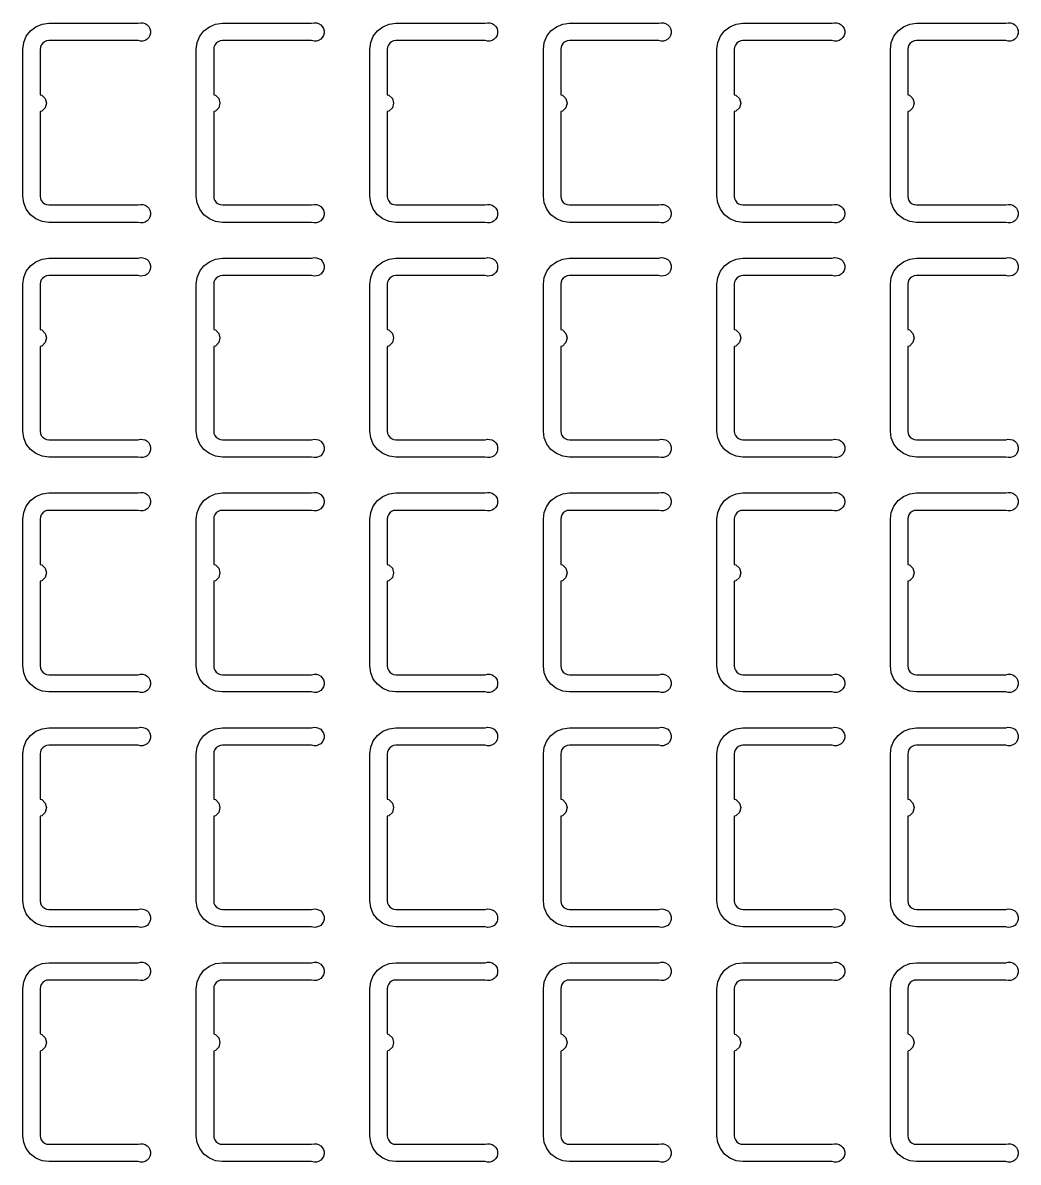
# Model space of a CAD drawing. Extents: x 11 to 212, y 11 to 212.
# Drawn here: x 122.02 to 132.15, y 123.32 to 134.91 of the extents above; entities that cross this region are included whole.
import ezdxf

# ---------------------------------------------------------------- set-up
doc = ezdxf.new("R2010")
doc.units = 0
doc.layers.add('L4', color=7, linetype='continuous')

msp = doc.modelspace()

# ---------------------------------------------------------------- linework, layer by layer
at = {"layer": 'L4'}
for points in [[(123.197, 133.053), (123.22, 133.058), (123.244, 133.058), (123.267, 133.051), (123.288, 133.038), (123.305, 133.021), (123.317, 133), (123.323, 132.977), (123.323, 132.953), (123.317, 132.929), (123.305, 132.908), (123.288, 132.891), (123.267, 132.879), (123.244, 132.872), (123.22, 132.871), (123.197, 132.876), (122.288, 132.876), (122.22, 132.885), (122.156, 132.912), (122.101, 132.954), (122.059, 133.009), (122.033, 133.073), (122.024, 133.141), (122.024, 134.635), (122.033, 134.704), (122.059, 134.768), (122.101, 134.822), (122.156, 134.865), (122.22, 134.891), (122.288, 134.9), (123.197, 134.9), (123.22, 134.905), (123.244, 134.905), (123.267, 134.898), (123.288, 134.885), (123.305, 134.868), (123.317, 134.847), (123.323, 134.824), (123.323, 134.8), (123.317, 134.776), (123.305, 134.755), (123.288, 134.738), (123.267, 134.726), (123.244, 134.719), (123.22, 134.718), (123.197, 134.724), (122.288, 134.724), (122.265, 134.721), (122.244, 134.712), (122.226, 134.698), (122.212, 134.679), (122.203, 134.658), (122.2, 134.635), (122.2, 134.174), (122.218, 134.17), (122.252, 134.135), (122.265, 134.088), (122.252, 134.041), (122.218, 134.007), (122.2, 134.002), (122.2, 133.141), (122.203, 133.118), (122.212, 133.097), (122.226, 133.079), (122.244, 133.065), (122.265, 133.056), (122.288, 133.053)], [(124.961, 133.053), (124.985, 133.058), (125.009, 133.058), (125.032, 133.051), (125.053, 133.038), (125.069, 133.021), (125.081, 133), (125.087, 132.977), (125.087, 132.953), (125.081, 132.929), (125.069, 132.908), (125.053, 132.891), (125.032, 132.879), (125.009, 132.872), (124.985, 132.871), (124.961, 132.876), (124.053, 132.876), (123.984, 132.885), (123.921, 132.912), (123.866, 132.954), (123.824, 133.009), (123.797, 133.073), (123.788, 133.141), (123.788, 134.635), (123.797, 134.704), (123.824, 134.768), (123.866, 134.822), (123.921, 134.865), (123.984, 134.891), (124.053, 134.9), (124.961, 134.9), (124.985, 134.905), (125.009, 134.905), (125.032, 134.898), (125.053, 134.885), (125.069, 134.868), (125.081, 134.847), (125.087, 134.824), (125.087, 134.8), (125.081, 134.776), (125.069, 134.755), (125.053, 134.738), (125.032, 134.726), (125.009, 134.719), (124.985, 134.718), (124.961, 134.724), (124.053, 134.724), (124.03, 134.721), (124.009, 134.712), (123.991, 134.698), (123.977, 134.679), (123.968, 134.658), (123.965, 134.635), (123.965, 134.174), (123.982, 134.17), (124.017, 134.135), (124.029, 134.088), (124.017, 134.041), (123.982, 134.007), (123.965, 134.002), (123.965, 133.141), (123.968, 133.118), (123.977, 133.097), (123.991, 133.079), (124.009, 133.065), (124.03, 133.056), (124.053, 133.053)], [(126.726, 133.053), (126.75, 133.058), (126.774, 133.058), (126.797, 133.051), (126.817, 133.038), (126.834, 133.021), (126.846, 133), (126.852, 132.977), (126.852, 132.953), (126.846, 132.929), (126.834, 132.908), (126.817, 132.891), (126.797, 132.879), (126.774, 132.872), (126.75, 132.871), (126.726, 132.876), (125.818, 132.876), (125.749, 132.885), (125.685, 132.912), (125.63, 132.954), (125.588, 133.009), (125.562, 133.073), (125.553, 133.141), (125.553, 134.635), (125.562, 134.704), (125.588, 134.768), (125.63, 134.822), (125.685, 134.865), (125.749, 134.891), (125.818, 134.9), (126.726, 134.9), (126.75, 134.905), (126.774, 134.905), (126.797, 134.898), (126.817, 134.885), (126.834, 134.868), (126.846, 134.847), (126.852, 134.824), (126.852, 134.8), (126.846, 134.776), (126.834, 134.755), (126.817, 134.738), (126.797, 134.726), (126.774, 134.719), (126.75, 134.718), (126.726, 134.724), (125.818, 134.724), (125.795, 134.721), (125.774, 134.712), (125.755, 134.698), (125.741, 134.679), (125.732, 134.658), (125.729, 134.635), (125.729, 134.174), (125.747, 134.17), (125.782, 134.135), (125.794, 134.088), (125.782, 134.041), (125.747, 134.007), (125.729, 134.002), (125.729, 133.141), (125.732, 133.118), (125.741, 133.097), (125.755, 133.079), (125.774, 133.065), (125.795, 133.056), (125.818, 133.053)], [(128.491, 133.053), (128.514, 133.058), (128.538, 133.058), (128.561, 133.051), (128.582, 133.038), (128.599, 133.021), (128.611, 133), (128.617, 132.977), (128.617, 132.953), (128.611, 132.929), (128.599, 132.908), (128.582, 132.891), (128.561, 132.879), (128.538, 132.872), (128.514, 132.871), (128.491, 132.876), (127.582, 132.876), (127.514, 132.885), (127.45, 132.912), (127.395, 132.954), (127.353, 133.009), (127.327, 133.073), (127.318, 133.141), (127.318, 134.635), (127.327, 134.704), (127.353, 134.768), (127.395, 134.822), (127.45, 134.865), (127.514, 134.891), (127.582, 134.9), (128.491, 134.9), (128.514, 134.905), (128.538, 134.905), (128.561, 134.898), (128.582, 134.885), (128.599, 134.868), (128.611, 134.847), (128.617, 134.824), (128.617, 134.8), (128.611, 134.776), (128.599, 134.755), (128.582, 134.738), (128.561, 134.726), (128.538, 134.719), (128.514, 134.718), (128.491, 134.724), (127.582, 134.724), (127.56, 134.721), (127.538, 134.712), (127.52, 134.698), (127.506, 134.679), (127.497, 134.658), (127.494, 134.635), (127.494, 134.174), (127.512, 134.17), (127.546, 134.135), (127.559, 134.088), (127.546, 134.041), (127.512, 134.007), (127.494, 134.002), (127.494, 133.141), (127.497, 133.118), (127.506, 133.097), (127.52, 133.079), (127.538, 133.065), (127.56, 133.056), (127.582, 133.053)], [(130.255, 133.053), (130.279, 133.058), (130.303, 133.058), (130.326, 133.051), (130.347, 133.038), (130.364, 133.021), (130.375, 133), (130.382, 132.977), (130.382, 132.953), (130.375, 132.929), (130.364, 132.908), (130.347, 132.891), (130.326, 132.879), (130.303, 132.872), (130.279, 132.871), (130.255, 132.876), (129.347, 132.876), (129.279, 132.885), (129.215, 132.912), (129.16, 132.954), (129.118, 133.009), (129.091, 133.073), (129.082, 133.141), (129.082, 134.635), (129.091, 134.704), (129.118, 134.768), (129.16, 134.822), (129.215, 134.865), (129.279, 134.891), (129.347, 134.9), (130.255, 134.9), (130.279, 134.905), (130.303, 134.905), (130.326, 134.898), (130.347, 134.885), (130.364, 134.868), (130.375, 134.847), (130.382, 134.824), (130.382, 134.8), (130.375, 134.776), (130.364, 134.755), (130.347, 134.738), (130.326, 134.726), (130.303, 134.719), (130.279, 134.718), (130.255, 134.724), (129.347, 134.724), (129.324, 134.721), (129.303, 134.712), (129.285, 134.698), (129.271, 134.679), (129.262, 134.658), (129.259, 134.635), (129.259, 134.174), (129.276, 134.17), (129.311, 134.135), (129.324, 134.088), (129.311, 134.041), (129.276, 134.007), (129.259, 134.002), (129.259, 133.141), (129.262, 133.118), (129.271, 133.097), (129.285, 133.079), (129.303, 133.065), (129.324, 133.056), (129.347, 133.053)], [(132.02, 133.053), (132.044, 133.058), (132.068, 133.058), (132.091, 133.051), (132.112, 133.038), (132.128, 133.021), (132.14, 133), (132.146, 132.977), (132.146, 132.953), (132.14, 132.929), (132.128, 132.908), (132.112, 132.891), (132.091, 132.879), (132.068, 132.872), (132.044, 132.871), (132.02, 132.876), (131.112, 132.876), (131.043, 132.885), (130.979, 132.912), (130.925, 132.954), (130.883, 133.009), (130.856, 133.073), (130.847, 133.141), (130.847, 134.635), (130.856, 134.704), (130.883, 134.768), (130.925, 134.822), (130.979, 134.865), (131.043, 134.891), (131.112, 134.9), (132.02, 134.9), (132.044, 134.905), (132.068, 134.905), (132.091, 134.898), (132.112, 134.885), (132.128, 134.868), (132.14, 134.847), (132.146, 134.824), (132.146, 134.8), (132.14, 134.776), (132.128, 134.755), (132.112, 134.738), (132.091, 134.726), (132.068, 134.719), (132.044, 134.718), (132.02, 134.724), (131.112, 134.724), (131.089, 134.721), (131.068, 134.712), (131.049, 134.698), (131.035, 134.679), (131.027, 134.658), (131.024, 134.635), (131.024, 134.174), (131.041, 134.17), (131.076, 134.135), (131.088, 134.088), (131.076, 134.041), (131.041, 134.007), (131.024, 134.002), (131.024, 133.141), (131.027, 133.118), (131.035, 133.097), (131.049, 133.079), (131.068, 133.065), (131.089, 133.056), (131.112, 133.053)], [(123.197, 130.665), (123.22, 130.67), (123.244, 130.669), (123.267, 130.663), (123.288, 130.65), (123.305, 130.633), (123.317, 130.612), (123.323, 130.589), (123.323, 130.564), (123.317, 130.541), (123.305, 130.52), (123.288, 130.503), (123.267, 130.49), (123.244, 130.484), (123.22, 130.483), (123.197, 130.488), (122.288, 130.488), (122.22, 130.497), (122.156, 130.524), (122.101, 130.566), (122.059, 130.621), (122.033, 130.684), (122.024, 130.753), (122.024, 132.247), (122.033, 132.316), (122.059, 132.379), (122.101, 132.434), (122.156, 132.476), (122.22, 132.503), (122.288, 132.512), (123.197, 132.512), (123.22, 132.517), (123.244, 132.516), (123.267, 132.51), (123.288, 132.497), (123.305, 132.48), (123.317, 132.459), (123.323, 132.436), (123.323, 132.411), (123.317, 132.388), (123.305, 132.367), (123.288, 132.35), (123.267, 132.337), (123.244, 132.331), (123.22, 132.33), (123.197, 132.335), (122.288, 132.335), (122.265, 132.332), (122.244, 132.323), (122.226, 132.309), (122.212, 132.291), (122.203, 132.27), (122.2, 132.247), (122.2, 131.786), (122.218, 131.782), (122.252, 131.747), (122.265, 131.7), (122.252, 131.653), (122.218, 131.618), (122.2, 131.614), (122.2, 130.753), (122.203, 130.73), (122.212, 130.709), (122.226, 130.691), (122.244, 130.677), (122.265, 130.668), (122.288, 130.665)], [(124.961, 130.665), (124.985, 130.67), (125.009, 130.669), (125.032, 130.663), (125.053, 130.65), (125.069, 130.633), (125.081, 130.612), (125.087, 130.589), (125.087, 130.564), (125.081, 130.541), (125.069, 130.52), (125.053, 130.503), (125.032, 130.49), (125.009, 130.484), (124.985, 130.483), (124.961, 130.488), (124.053, 130.488), (123.984, 130.497), (123.921, 130.524), (123.866, 130.566), (123.824, 130.621), (123.797, 130.684), (123.788, 130.753), (123.788, 132.247), (123.797, 132.316), (123.824, 132.379), (123.866, 132.434), (123.921, 132.476), (123.984, 132.503), (124.053, 132.512), (124.961, 132.512), (124.985, 132.517), (125.009, 132.516), (125.032, 132.51), (125.053, 132.497), (125.069, 132.48), (125.081, 132.459), (125.087, 132.436), (125.087, 132.411), (125.081, 132.388), (125.069, 132.367), (125.053, 132.35), (125.032, 132.337), (125.009, 132.331), (124.985, 132.33), (124.961, 132.335), (124.053, 132.335), (124.03, 132.332), (124.009, 132.323), (123.991, 132.309), (123.977, 132.291), (123.968, 132.27), (123.965, 132.247), (123.965, 131.786), (123.982, 131.782), (124.017, 131.747), (124.029, 131.7), (124.017, 131.653), (123.982, 131.618), (123.965, 131.614), (123.965, 130.753), (123.968, 130.73), (123.977, 130.709), (123.991, 130.691), (124.009, 130.677), (124.03, 130.668), (124.053, 130.665)], [(126.726, 130.665), (126.75, 130.67), (126.774, 130.669), (126.797, 130.663), (126.817, 130.65), (126.834, 130.633), (126.846, 130.612), (126.852, 130.589), (126.852, 130.564), (126.846, 130.541), (126.834, 130.52), (126.817, 130.503), (126.797, 130.49), (126.774, 130.484), (126.75, 130.483), (126.726, 130.488), (125.818, 130.488), (125.749, 130.497), (125.685, 130.524), (125.63, 130.566), (125.588, 130.621), (125.562, 130.684), (125.553, 130.753), (125.553, 132.247), (125.562, 132.316), (125.588, 132.379), (125.63, 132.434), (125.685, 132.476), (125.749, 132.503), (125.818, 132.512), (126.726, 132.512), (126.75, 132.517), (126.774, 132.516), (126.797, 132.51), (126.817, 132.497), (126.834, 132.48), (126.846, 132.459), (126.852, 132.436), (126.852, 132.411), (126.846, 132.388), (126.834, 132.367), (126.817, 132.35), (126.797, 132.337), (126.774, 132.331), (126.75, 132.33), (126.726, 132.335), (125.818, 132.335), (125.795, 132.332), (125.774, 132.323), (125.755, 132.309), (125.741, 132.291), (125.732, 132.27), (125.729, 132.247), (125.729, 131.786), (125.747, 131.782), (125.782, 131.747), (125.794, 131.7), (125.782, 131.653), (125.747, 131.618), (125.729, 131.614), (125.729, 130.753), (125.732, 130.73), (125.741, 130.709), (125.755, 130.691), (125.774, 130.677), (125.795, 130.668), (125.818, 130.665)], [(128.491, 130.665), (128.514, 130.67), (128.538, 130.669), (128.561, 130.663), (128.582, 130.65), (128.599, 130.633), (128.611, 130.612), (128.617, 130.589), (128.617, 130.564), (128.611, 130.541), (128.599, 130.52), (128.582, 130.503), (128.561, 130.49), (128.538, 130.484), (128.514, 130.483), (128.491, 130.488), (127.582, 130.488), (127.514, 130.497), (127.45, 130.524), (127.395, 130.566), (127.353, 130.621), (127.327, 130.684), (127.318, 130.753), (127.318, 132.247), (127.327, 132.316), (127.353, 132.379), (127.395, 132.434), (127.45, 132.476), (127.514, 132.503), (127.582, 132.512), (128.491, 132.512), (128.514, 132.517), (128.538, 132.516), (128.561, 132.51), (128.582, 132.497), (128.599, 132.48), (128.611, 132.459), (128.617, 132.436), (128.617, 132.411), (128.611, 132.388), (128.599, 132.367), (128.582, 132.35), (128.561, 132.337), (128.538, 132.331), (128.514, 132.33), (128.491, 132.335), (127.582, 132.335), (127.56, 132.332), (127.538, 132.323), (127.52, 132.309), (127.506, 132.291), (127.497, 132.27), (127.494, 132.247), (127.494, 131.786), (127.512, 131.782), (127.546, 131.747), (127.559, 131.7), (127.546, 131.653), (127.512, 131.618), (127.494, 131.614), (127.494, 130.753), (127.497, 130.73), (127.506, 130.709), (127.52, 130.691), (127.538, 130.677), (127.56, 130.668), (127.582, 130.665)], [(130.255, 130.665), (130.279, 130.67), (130.303, 130.669), (130.326, 130.663), (130.347, 130.65), (130.364, 130.633), (130.375, 130.612), (130.382, 130.589), (130.382, 130.564), (130.375, 130.541), (130.364, 130.52), (130.347, 130.503), (130.326, 130.49), (130.303, 130.484), (130.279, 130.483), (130.255, 130.488), (129.347, 130.488), (129.279, 130.497), (129.215, 130.524), (129.16, 130.566), (129.118, 130.621), (129.091, 130.684), (129.082, 130.753), (129.082, 132.247), (129.091, 132.316), (129.118, 132.379), (129.16, 132.434), (129.215, 132.476), (129.279, 132.503), (129.347, 132.512), (130.255, 132.512), (130.279, 132.517), (130.303, 132.516), (130.326, 132.51), (130.347, 132.497), (130.364, 132.48), (130.375, 132.459), (130.382, 132.436), (130.382, 132.411), (130.375, 132.388), (130.364, 132.367), (130.347, 132.35), (130.326, 132.337), (130.303, 132.331), (130.279, 132.33), (130.255, 132.335), (129.347, 132.335), (129.324, 132.332), (129.303, 132.323), (129.285, 132.309), (129.271, 132.291), (129.262, 132.27), (129.259, 132.247), (129.259, 131.786), (129.276, 131.782), (129.311, 131.747), (129.324, 131.7), (129.311, 131.653), (129.276, 131.618), (129.259, 131.614), (129.259, 130.753), (129.262, 130.73), (129.271, 130.709), (129.285, 130.691), (129.303, 130.677), (129.324, 130.668), (129.347, 130.665)], [(132.02, 130.665), (132.044, 130.67), (132.068, 130.669), (132.091, 130.663), (132.112, 130.65), (132.128, 130.633), (132.14, 130.612), (132.146, 130.589), (132.146, 130.564), (132.14, 130.541), (132.128, 130.52), (132.112, 130.503), (132.091, 130.49), (132.068, 130.484), (132.044, 130.483), (132.02, 130.488), (131.112, 130.488), (131.043, 130.497), (130.979, 130.524), (130.925, 130.566), (130.883, 130.621), (130.856, 130.684), (130.847, 130.753), (130.847, 132.247), (130.856, 132.316), (130.883, 132.379), (130.925, 132.434), (130.979, 132.476), (131.043, 132.503), (131.112, 132.512), (132.02, 132.512), (132.044, 132.517), (132.068, 132.516), (132.091, 132.51), (132.112, 132.497), (132.128, 132.48), (132.14, 132.459), (132.146, 132.436), (132.146, 132.411), (132.14, 132.388), (132.128, 132.367), (132.112, 132.35), (132.091, 132.337), (132.068, 132.331), (132.044, 132.33), (132.02, 132.335), (131.112, 132.335), (131.089, 132.332), (131.068, 132.323), (131.049, 132.309), (131.035, 132.291), (131.027, 132.27), (131.024, 132.247), (131.024, 131.786), (131.041, 131.782), (131.076, 131.747), (131.088, 131.7), (131.076, 131.653), (131.041, 131.618), (131.024, 131.614), (131.024, 130.753), (131.027, 130.73), (131.035, 130.709), (131.049, 130.691), (131.068, 130.677), (131.089, 130.668), (131.112, 130.665)], [(123.197, 128.276), (123.22, 128.282), (123.244, 128.281), (123.267, 128.274), (123.288, 128.262), (123.305, 128.245), (123.317, 128.224), (123.323, 128.2), (123.323, 128.176), (123.317, 128.153), (123.305, 128.132), (123.288, 128.115), (123.267, 128.102), (123.244, 128.095), (123.22, 128.095), (123.197, 128.1), (122.288, 128.1), (122.22, 128.109), (122.156, 128.135), (122.101, 128.178), (122.059, 128.232), (122.033, 128.296), (122.024, 128.365), (122.024, 129.859), (122.033, 129.927), (122.059, 129.991), (122.101, 130.046), (122.156, 130.088), (122.22, 130.115), (122.288, 130.124), (123.197, 130.124), (123.22, 130.129), (123.244, 130.128), (123.267, 130.121), (123.288, 130.109), (123.305, 130.092), (123.317, 130.071), (123.323, 130.047), (123.323, 130.023), (123.317, 130), (123.305, 129.979), (123.288, 129.962), (123.267, 129.949), (123.244, 129.942), (123.22, 129.942), (123.197, 129.947), (122.288, 129.947), (122.265, 129.944), (122.244, 129.935), (122.226, 129.921), (122.212, 129.903), (122.203, 129.882), (122.2, 129.859), (122.2, 129.398), (122.218, 129.393), (122.252, 129.359), (122.265, 129.312), (122.252, 129.265), (122.218, 129.23), (122.2, 129.226), (122.2, 128.365), (122.203, 128.342), (122.212, 128.321), (122.226, 128.302), (122.244, 128.288), (122.265, 128.279), (122.288, 128.276)], [(124.961, 128.276), (124.985, 128.282), (125.009, 128.281), (125.032, 128.274), (125.053, 128.262), (125.069, 128.245), (125.081, 128.224), (125.087, 128.2), (125.087, 128.176), (125.081, 128.153), (125.069, 128.132), (125.053, 128.115), (125.032, 128.102), (125.009, 128.095), (124.985, 128.095), (124.961, 128.1), (124.053, 128.1), (123.984, 128.109), (123.921, 128.135), (123.866, 128.178), (123.824, 128.232), (123.797, 128.296), (123.788, 128.365), (123.788, 129.859), (123.797, 129.927), (123.824, 129.991), (123.866, 130.046), (123.921, 130.088), (123.984, 130.115), (124.053, 130.124), (124.961, 130.124), (124.985, 130.129), (125.009, 130.128), (125.032, 130.121), (125.053, 130.109), (125.069, 130.092), (125.081, 130.071), (125.087, 130.047), (125.087, 130.023), (125.081, 130), (125.069, 129.979), (125.053, 129.962), (125.032, 129.949), (125.009, 129.942), (124.985, 129.942), (124.961, 129.947), (124.053, 129.947), (124.03, 129.944), (124.009, 129.935), (123.991, 129.921), (123.977, 129.903), (123.968, 129.882), (123.965, 129.859), (123.965, 129.398), (123.982, 129.393), (124.017, 129.359), (124.029, 129.312), (124.017, 129.265), (123.982, 129.23), (123.965, 129.226), (123.965, 128.365), (123.968, 128.342), (123.977, 128.321), (123.991, 128.302), (124.009, 128.288), (124.03, 128.279), (124.053, 128.276)], [(126.726, 128.276), (126.75, 128.282), (126.774, 128.281), (126.797, 128.274), (126.817, 128.262), (126.834, 128.245), (126.846, 128.224), (126.852, 128.2), (126.852, 128.176), (126.846, 128.153), (126.834, 128.132), (126.817, 128.115), (126.797, 128.102), (126.774, 128.095), (126.75, 128.095), (126.726, 128.1), (125.818, 128.1), (125.749, 128.109), (125.685, 128.135), (125.63, 128.178), (125.588, 128.232), (125.562, 128.296), (125.553, 128.365), (125.553, 129.859), (125.562, 129.927), (125.588, 129.991), (125.63, 130.046), (125.685, 130.088), (125.749, 130.115), (125.818, 130.124), (126.726, 130.124), (126.75, 130.129), (126.774, 130.128), (126.797, 130.121), (126.817, 130.109), (126.834, 130.092), (126.846, 130.071), (126.852, 130.047), (126.852, 130.023), (126.846, 130), (126.834, 129.979), (126.817, 129.962), (126.797, 129.949), (126.774, 129.942), (126.75, 129.942), (126.726, 129.947), (125.818, 129.947), (125.795, 129.944), (125.774, 129.935), (125.755, 129.921), (125.741, 129.903), (125.732, 129.882), (125.729, 129.859), (125.729, 129.398), (125.747, 129.393), (125.782, 129.359), (125.794, 129.312), (125.782, 129.265), (125.747, 129.23), (125.729, 129.226), (125.729, 128.365), (125.732, 128.342), (125.741, 128.321), (125.755, 128.302), (125.774, 128.288), (125.795, 128.279), (125.818, 128.276)], [(128.491, 128.276), (128.514, 128.282), (128.538, 128.281), (128.561, 128.274), (128.582, 128.262), (128.599, 128.245), (128.611, 128.224), (128.617, 128.2), (128.617, 128.176), (128.611, 128.153), (128.599, 128.132), (128.582, 128.115), (128.561, 128.102), (128.538, 128.095), (128.514, 128.095), (128.491, 128.1), (127.582, 128.1), (127.514, 128.109), (127.45, 128.135), (127.395, 128.178), (127.353, 128.232), (127.327, 128.296), (127.318, 128.365), (127.318, 129.859), (127.327, 129.927), (127.353, 129.991), (127.395, 130.046), (127.45, 130.088), (127.514, 130.115), (127.582, 130.124), (128.491, 130.124), (128.514, 130.129), (128.538, 130.128), (128.561, 130.121), (128.582, 130.109), (128.599, 130.092), (128.611, 130.071), (128.617, 130.047), (128.617, 130.023), (128.611, 130), (128.599, 129.979), (128.582, 129.962), (128.561, 129.949), (128.538, 129.942), (128.514, 129.942), (128.491, 129.947), (127.582, 129.947), (127.56, 129.944), (127.538, 129.935), (127.52, 129.921), (127.506, 129.903), (127.497, 129.882), (127.494, 129.859), (127.494, 129.398), (127.512, 129.393), (127.546, 129.359), (127.559, 129.312), (127.546, 129.265), (127.512, 129.23), (127.494, 129.226), (127.494, 128.365), (127.497, 128.342), (127.506, 128.321), (127.52, 128.302), (127.538, 128.288), (127.56, 128.279), (127.582, 128.276)], [(130.255, 128.276), (130.279, 128.282), (130.303, 128.281), (130.326, 128.274), (130.347, 128.262), (130.364, 128.245), (130.375, 128.224), (130.382, 128.2), (130.382, 128.176), (130.375, 128.153), (130.364, 128.132), (130.347, 128.115), (130.326, 128.102), (130.303, 128.095), (130.279, 128.095), (130.255, 128.1), (129.347, 128.1), (129.279, 128.109), (129.215, 128.135), (129.16, 128.178), (129.118, 128.232), (129.091, 128.296), (129.082, 128.365), (129.082, 129.859), (129.091, 129.927), (129.118, 129.991), (129.16, 130.046), (129.215, 130.088), (129.279, 130.115), (129.347, 130.124), (130.255, 130.124), (130.279, 130.129), (130.303, 130.128), (130.326, 130.121), (130.347, 130.109), (130.364, 130.092), (130.375, 130.071), (130.382, 130.047), (130.382, 130.023), (130.375, 130), (130.364, 129.979), (130.347, 129.962), (130.326, 129.949), (130.303, 129.942), (130.279, 129.942), (130.255, 129.947), (129.347, 129.947), (129.324, 129.944), (129.303, 129.935), (129.285, 129.921), (129.271, 129.903), (129.262, 129.882), (129.259, 129.859), (129.259, 129.398), (129.276, 129.393), (129.311, 129.359), (129.324, 129.312), (129.311, 129.265), (129.276, 129.23), (129.259, 129.226), (129.259, 128.365), (129.262, 128.342), (129.271, 128.321), (129.285, 128.302), (129.303, 128.288), (129.324, 128.279), (129.347, 128.276)], [(132.02, 128.276), (132.044, 128.282), (132.068, 128.281), (132.091, 128.274), (132.112, 128.262), (132.128, 128.245), (132.14, 128.224), (132.146, 128.2), (132.146, 128.176), (132.14, 128.153), (132.128, 128.132), (132.112, 128.115), (132.091, 128.102), (132.068, 128.095), (132.044, 128.095), (132.02, 128.1), (131.112, 128.1), (131.043, 128.109), (130.979, 128.135), (130.925, 128.178), (130.883, 128.232), (130.856, 128.296), (130.847, 128.365), (130.847, 129.859), (130.856, 129.927), (130.883, 129.991), (130.925, 130.046), (130.979, 130.088), (131.043, 130.115), (131.112, 130.124), (132.02, 130.124), (132.044, 130.129), (132.068, 130.128), (132.091, 130.121), (132.112, 130.109), (132.128, 130.092), (132.14, 130.071), (132.146, 130.047), (132.146, 130.023), (132.14, 130), (132.128, 129.979), (132.112, 129.962), (132.091, 129.949), (132.068, 129.942), (132.044, 129.942), (132.02, 129.947), (131.112, 129.947), (131.089, 129.944), (131.068, 129.935), (131.049, 129.921), (131.035, 129.903), (131.027, 129.882), (131.024, 129.859), (131.024, 129.398), (131.041, 129.393), (131.076, 129.359), (131.088, 129.312), (131.076, 129.265), (131.041, 129.23), (131.024, 129.226), (131.024, 128.365), (131.027, 128.342), (131.035, 128.321), (131.049, 128.302), (131.068, 128.288), (131.089, 128.279), (131.112, 128.276)], [(123.197, 125.888), (123.22, 125.894), (123.244, 125.893), (123.267, 125.886), (123.288, 125.874), (123.305, 125.856), (123.317, 125.835), (123.323, 125.812), (123.323, 125.788), (123.317, 125.765), (123.305, 125.744), (123.288, 125.726), (123.267, 125.714), (123.244, 125.707), (123.22, 125.706), (123.197, 125.712), (122.288, 125.712), (122.22, 125.721), (122.156, 125.747), (122.101, 125.789), (122.059, 125.844), (122.033, 125.908), (122.024, 125.976), (122.024, 127.471), (122.033, 127.539), (122.059, 127.603), (122.101, 127.658), (122.156, 127.7), (122.22, 127.726), (122.288, 127.735), (123.197, 127.735), (123.22, 127.741), (123.244, 127.74), (123.267, 127.733), (123.288, 127.721), (123.305, 127.703), (123.317, 127.682), (123.323, 127.659), (123.323, 127.635), (123.317, 127.612), (123.305, 127.591), (123.288, 127.573), (123.267, 127.561), (123.244, 127.554), (123.22, 127.553), (123.197, 127.559), (122.288, 127.559), (122.265, 127.556), (122.244, 127.547), (122.226, 127.533), (122.212, 127.515), (122.203, 127.493), (122.2, 127.471), (122.2, 127.01), (122.218, 127.005), (122.252, 126.971), (122.265, 126.924), (122.252, 126.876), (122.218, 126.842), (122.2, 126.837), (122.2, 125.976), (122.203, 125.954), (122.212, 125.932), (122.226, 125.914), (122.244, 125.9), (122.265, 125.891), (122.288, 125.888)], [(124.961, 125.888), (124.985, 125.894), (125.009, 125.893), (125.032, 125.886), (125.053, 125.874), (125.069, 125.856), (125.081, 125.835), (125.087, 125.812), (125.087, 125.788), (125.081, 125.765), (125.069, 125.744), (125.053, 125.726), (125.032, 125.714), (125.009, 125.707), (124.985, 125.706), (124.961, 125.712), (124.053, 125.712), (123.984, 125.721), (123.921, 125.747), (123.866, 125.789), (123.824, 125.844), (123.797, 125.908), (123.788, 125.976), (123.788, 127.471), (123.797, 127.539), (123.824, 127.603), (123.866, 127.658), (123.921, 127.7), (123.984, 127.726), (124.053, 127.735), (124.961, 127.735), (124.985, 127.741), (125.009, 127.74), (125.032, 127.733), (125.053, 127.721), (125.069, 127.703), (125.081, 127.682), (125.087, 127.659), (125.087, 127.635), (125.081, 127.612), (125.069, 127.591), (125.053, 127.573), (125.032, 127.561), (125.009, 127.554), (124.985, 127.553), (124.961, 127.559), (124.053, 127.559), (124.03, 127.556), (124.009, 127.547), (123.991, 127.533), (123.977, 127.515), (123.968, 127.493), (123.965, 127.471), (123.965, 127.01), (123.982, 127.005), (124.017, 126.971), (124.029, 126.924), (124.017, 126.876), (123.982, 126.842), (123.965, 126.837), (123.965, 125.976), (123.968, 125.954), (123.977, 125.932), (123.991, 125.914), (124.009, 125.9), (124.03, 125.891), (124.053, 125.888)], [(126.726, 125.888), (126.75, 125.894), (126.774, 125.893), (126.797, 125.886), (126.817, 125.874), (126.834, 125.856), (126.846, 125.835), (126.852, 125.812), (126.852, 125.788), (126.846, 125.765), (126.834, 125.744), (126.817, 125.726), (126.797, 125.714), (126.774, 125.707), (126.75, 125.706), (126.726, 125.712), (125.818, 125.712), (125.749, 125.721), (125.685, 125.747), (125.63, 125.789), (125.588, 125.844), (125.562, 125.908), (125.553, 125.976), (125.553, 127.471), (125.562, 127.539), (125.588, 127.603), (125.63, 127.658), (125.685, 127.7), (125.749, 127.726), (125.818, 127.735), (126.726, 127.735), (126.75, 127.741), (126.774, 127.74), (126.797, 127.733), (126.817, 127.721), (126.834, 127.703), (126.846, 127.682), (126.852, 127.659), (126.852, 127.635), (126.846, 127.612), (126.834, 127.591), (126.817, 127.573), (126.797, 127.561), (126.774, 127.554), (126.75, 127.553), (126.726, 127.559), (125.818, 127.559), (125.795, 127.556), (125.774, 127.547), (125.755, 127.533), (125.741, 127.515), (125.732, 127.493), (125.729, 127.471), (125.729, 127.01), (125.747, 127.005), (125.782, 126.971), (125.794, 126.924), (125.782, 126.876), (125.747, 126.842), (125.729, 126.837), (125.729, 125.976), (125.732, 125.954), (125.741, 125.932), (125.755, 125.914), (125.774, 125.9), (125.795, 125.891), (125.818, 125.888)], [(128.491, 125.888), (128.514, 125.894), (128.538, 125.893), (128.561, 125.886), (128.582, 125.874), (128.599, 125.856), (128.611, 125.835), (128.617, 125.812), (128.617, 125.788), (128.611, 125.765), (128.599, 125.744), (128.582, 125.726), (128.561, 125.714), (128.538, 125.707), (128.514, 125.706), (128.491, 125.712), (127.582, 125.712), (127.514, 125.721), (127.45, 125.747), (127.395, 125.789), (127.353, 125.844), (127.327, 125.908), (127.318, 125.976), (127.318, 127.471), (127.327, 127.539), (127.353, 127.603), (127.395, 127.658), (127.45, 127.7), (127.514, 127.726), (127.582, 127.735), (128.491, 127.735), (128.514, 127.741), (128.538, 127.74), (128.561, 127.733), (128.582, 127.721), (128.599, 127.703), (128.611, 127.682), (128.617, 127.659), (128.617, 127.635), (128.611, 127.612), (128.599, 127.591), (128.582, 127.573), (128.561, 127.561), (128.538, 127.554), (128.514, 127.553), (128.491, 127.559), (127.582, 127.559), (127.56, 127.556), (127.538, 127.547), (127.52, 127.533), (127.506, 127.515), (127.497, 127.493), (127.494, 127.471), (127.494, 127.01), (127.512, 127.005), (127.546, 126.971), (127.559, 126.924), (127.546, 126.876), (127.512, 126.842), (127.494, 126.837), (127.494, 125.976), (127.497, 125.954), (127.506, 125.932), (127.52, 125.914), (127.538, 125.9), (127.56, 125.891), (127.582, 125.888)], [(130.255, 125.888), (130.279, 125.894), (130.303, 125.893), (130.326, 125.886), (130.347, 125.874), (130.364, 125.856), (130.375, 125.835), (130.382, 125.812), (130.382, 125.788), (130.375, 125.765), (130.364, 125.744), (130.347, 125.726), (130.326, 125.714), (130.303, 125.707), (130.279, 125.706), (130.255, 125.712), (129.347, 125.712), (129.279, 125.721), (129.215, 125.747), (129.16, 125.789), (129.118, 125.844), (129.091, 125.908), (129.082, 125.976), (129.082, 127.471), (129.091, 127.539), (129.118, 127.603), (129.16, 127.658), (129.215, 127.7), (129.279, 127.726), (129.347, 127.735), (130.255, 127.735), (130.279, 127.741), (130.303, 127.74), (130.326, 127.733), (130.347, 127.721), (130.364, 127.703), (130.375, 127.682), (130.382, 127.659), (130.382, 127.635), (130.375, 127.612), (130.364, 127.591), (130.347, 127.573), (130.326, 127.561), (130.303, 127.554), (130.279, 127.553), (130.255, 127.559), (129.347, 127.559), (129.324, 127.556), (129.303, 127.547), (129.285, 127.533), (129.271, 127.515), (129.262, 127.493), (129.259, 127.471), (129.259, 127.01), (129.276, 127.005), (129.311, 126.971), (129.324, 126.924), (129.311, 126.876), (129.276, 126.842), (129.259, 126.837), (129.259, 125.976), (129.262, 125.954), (129.271, 125.932), (129.285, 125.914), (129.303, 125.9), (129.324, 125.891), (129.347, 125.888)], [(132.02, 125.888), (132.044, 125.894), (132.068, 125.893), (132.091, 125.886), (132.112, 125.874), (132.128, 125.856), (132.14, 125.835), (132.146, 125.812), (132.146, 125.788), (132.14, 125.765), (132.128, 125.744), (132.112, 125.726), (132.091, 125.714), (132.068, 125.707), (132.044, 125.706), (132.02, 125.712), (131.112, 125.712), (131.043, 125.721), (130.979, 125.747), (130.925, 125.789), (130.883, 125.844), (130.856, 125.908), (130.847, 125.976), (130.847, 127.471), (130.856, 127.539), (130.883, 127.603), (130.925, 127.658), (130.979, 127.7), (131.043, 127.726), (131.112, 127.735), (132.02, 127.735), (132.044, 127.741), (132.068, 127.74), (132.091, 127.733), (132.112, 127.721), (132.128, 127.703), (132.14, 127.682), (132.146, 127.659), (132.146, 127.635), (132.14, 127.612), (132.128, 127.591), (132.112, 127.573), (132.091, 127.561), (132.068, 127.554), (132.044, 127.553), (132.02, 127.559), (131.112, 127.559), (131.089, 127.556), (131.068, 127.547), (131.049, 127.533), (131.035, 127.515), (131.027, 127.493), (131.024, 127.471), (131.024, 127.01), (131.041, 127.005), (131.076, 126.971), (131.088, 126.924), (131.076, 126.876), (131.041, 126.842), (131.024, 126.837), (131.024, 125.976), (131.027, 125.954), (131.035, 125.932), (131.049, 125.914), (131.068, 125.9), (131.089, 125.891), (131.112, 125.888)], [(123.197, 123.5), (123.22, 123.505), (123.244, 123.505), (123.267, 123.498), (123.288, 123.485), (123.305, 123.468), (123.317, 123.447), (123.323, 123.424), (123.323, 123.4), (123.317, 123.376), (123.305, 123.355), (123.288, 123.338), (123.267, 123.326), (123.244, 123.319), (123.22, 123.318), (123.197, 123.324), (122.288, 123.324), (122.22, 123.333), (122.156, 123.359), (122.101, 123.401), (122.059, 123.456), (122.033, 123.52), (122.024, 123.588), (122.024, 125.082), (122.033, 125.151), (122.059, 125.215), (122.101, 125.27), (122.156, 125.312), (122.22, 125.338), (122.288, 125.347), (123.197, 125.347), (123.22, 125.352), (123.244, 125.352), (123.267, 125.345), (123.288, 125.332), (123.305, 125.315), (123.317, 125.294), (123.323, 125.271), (123.323, 125.247), (123.317, 125.223), (123.305, 125.202), (123.288, 125.185), (123.267, 125.173), (123.244, 125.166), (123.22, 125.165), (123.197, 125.171), (122.288, 125.171), (122.265, 125.168), (122.244, 125.159), (122.226, 125.145), (122.212, 125.126), (122.203, 125.105), (122.2, 125.082), (122.2, 124.622), (122.218, 124.617), (122.252, 124.582), (122.265, 124.535), (122.252, 124.488), (122.218, 124.454), (122.2, 124.449), (122.2, 123.588), (122.203, 123.565), (122.212, 123.544), (122.226, 123.526), (122.244, 123.512), (122.265, 123.503), (122.288, 123.5)], [(124.961, 123.5), (124.985, 123.505), (125.009, 123.505), (125.032, 123.498), (125.053, 123.485), (125.069, 123.468), (125.081, 123.447), (125.087, 123.424), (125.087, 123.4), (125.081, 123.376), (125.069, 123.355), (125.053, 123.338), (125.032, 123.326), (125.009, 123.319), (124.985, 123.318), (124.961, 123.324), (124.053, 123.324), (123.984, 123.333), (123.921, 123.359), (123.866, 123.401), (123.824, 123.456), (123.797, 123.52), (123.788, 123.588), (123.788, 125.082), (123.797, 125.151), (123.824, 125.215), (123.866, 125.27), (123.921, 125.312), (123.984, 125.338), (124.053, 125.347), (124.961, 125.347), (124.985, 125.352), (125.009, 125.352), (125.032, 125.345), (125.053, 125.332), (125.069, 125.315), (125.081, 125.294), (125.087, 125.271), (125.087, 125.247), (125.081, 125.223), (125.069, 125.202), (125.053, 125.185), (125.032, 125.173), (125.009, 125.166), (124.985, 125.165), (124.961, 125.171), (124.053, 125.171), (124.03, 125.168), (124.009, 125.159), (123.991, 125.145), (123.977, 125.126), (123.968, 125.105), (123.965, 125.082), (123.965, 124.622), (123.982, 124.617), (124.017, 124.582), (124.029, 124.535), (124.017, 124.488), (123.982, 124.454), (123.965, 124.449), (123.965, 123.588), (123.968, 123.565), (123.977, 123.544), (123.991, 123.526), (124.009, 123.512), (124.03, 123.503), (124.053, 123.5)], [(126.726, 123.5), (126.75, 123.505), (126.774, 123.505), (126.797, 123.498), (126.817, 123.485), (126.834, 123.468), (126.846, 123.447), (126.852, 123.424), (126.852, 123.4), (126.846, 123.376), (126.834, 123.355), (126.817, 123.338), (126.797, 123.326), (126.774, 123.319), (126.75, 123.318), (126.726, 123.324), (125.818, 123.324), (125.749, 123.333), (125.685, 123.359), (125.63, 123.401), (125.588, 123.456), (125.562, 123.52), (125.553, 123.588), (125.553, 125.082), (125.562, 125.151), (125.588, 125.215), (125.63, 125.27), (125.685, 125.312), (125.749, 125.338), (125.818, 125.347), (126.726, 125.347), (126.75, 125.352), (126.774, 125.352), (126.797, 125.345), (126.817, 125.332), (126.834, 125.315), (126.846, 125.294), (126.852, 125.271), (126.852, 125.247), (126.846, 125.223), (126.834, 125.202), (126.817, 125.185), (126.797, 125.173), (126.774, 125.166), (126.75, 125.165), (126.726, 125.171), (125.818, 125.171), (125.795, 125.168), (125.774, 125.159), (125.755, 125.145), (125.741, 125.126), (125.732, 125.105), (125.729, 125.082), (125.729, 124.622), (125.747, 124.617), (125.782, 124.582), (125.794, 124.535), (125.782, 124.488), (125.747, 124.454), (125.729, 124.449), (125.729, 123.588), (125.732, 123.565), (125.741, 123.544), (125.755, 123.526), (125.774, 123.512), (125.795, 123.503), (125.818, 123.5)], [(128.491, 123.5), (128.514, 123.505), (128.538, 123.505), (128.561, 123.498), (128.582, 123.485), (128.599, 123.468), (128.611, 123.447), (128.617, 123.424), (128.617, 123.4), (128.611, 123.376), (128.599, 123.355), (128.582, 123.338), (128.561, 123.326), (128.538, 123.319), (128.514, 123.318), (128.491, 123.324), (127.582, 123.324), (127.514, 123.333), (127.45, 123.359), (127.395, 123.401), (127.353, 123.456), (127.327, 123.52), (127.318, 123.588), (127.318, 125.082), (127.327, 125.151), (127.353, 125.215), (127.395, 125.27), (127.45, 125.312), (127.514, 125.338), (127.582, 125.347), (128.491, 125.347), (128.514, 125.352), (128.538, 125.352), (128.561, 125.345), (128.582, 125.332), (128.599, 125.315), (128.611, 125.294), (128.617, 125.271), (128.617, 125.247), (128.611, 125.223), (128.599, 125.202), (128.582, 125.185), (128.561, 125.173), (128.538, 125.166), (128.514, 125.165), (128.491, 125.171), (127.582, 125.171), (127.56, 125.168), (127.538, 125.159), (127.52, 125.145), (127.506, 125.126), (127.497, 125.105), (127.494, 125.082), (127.494, 124.622), (127.512, 124.617), (127.546, 124.582), (127.559, 124.535), (127.546, 124.488), (127.512, 124.454), (127.494, 124.449), (127.494, 123.588), (127.497, 123.565), (127.506, 123.544), (127.52, 123.526), (127.538, 123.512), (127.56, 123.503), (127.582, 123.5)], [(130.255, 123.5), (130.279, 123.505), (130.303, 123.505), (130.326, 123.498), (130.347, 123.485), (130.364, 123.468), (130.375, 123.447), (130.382, 123.424), (130.382, 123.4), (130.375, 123.376), (130.364, 123.355), (130.347, 123.338), (130.326, 123.326), (130.303, 123.319), (130.279, 123.318), (130.255, 123.324), (129.347, 123.324), (129.279, 123.333), (129.215, 123.359), (129.16, 123.401), (129.118, 123.456), (129.091, 123.52), (129.082, 123.588), (129.082, 125.082), (129.091, 125.151), (129.118, 125.215), (129.16, 125.27), (129.215, 125.312), (129.279, 125.338), (129.347, 125.347), (130.255, 125.347), (130.279, 125.352), (130.303, 125.352), (130.326, 125.345), (130.347, 125.332), (130.364, 125.315), (130.375, 125.294), (130.382, 125.271), (130.382, 125.247), (130.375, 125.223), (130.364, 125.202), (130.347, 125.185), (130.326, 125.173), (130.303, 125.166), (130.279, 125.165), (130.255, 125.171), (129.347, 125.171), (129.324, 125.168), (129.303, 125.159), (129.285, 125.145), (129.271, 125.126), (129.262, 125.105), (129.259, 125.082), (129.259, 124.622), (129.276, 124.617), (129.311, 124.582), (129.324, 124.535), (129.311, 124.488), (129.276, 124.454), (129.259, 124.449), (129.259, 123.588), (129.262, 123.565), (129.271, 123.544), (129.285, 123.526), (129.303, 123.512), (129.324, 123.503), (129.347, 123.5)], [(132.02, 123.5), (132.044, 123.505), (132.068, 123.505), (132.091, 123.498), (132.112, 123.485), (132.128, 123.468), (132.14, 123.447), (132.146, 123.424), (132.146, 123.4), (132.14, 123.376), (132.128, 123.355), (132.112, 123.338), (132.091, 123.326), (132.068, 123.319), (132.044, 123.318), (132.02, 123.324), (131.112, 123.324), (131.043, 123.333), (130.979, 123.359), (130.925, 123.401), (130.883, 123.456), (130.856, 123.52), (130.847, 123.588), (130.847, 125.082), (130.856, 125.151), (130.883, 125.215), (130.925, 125.27), (130.979, 125.312), (131.043, 125.338), (131.112, 125.347), (132.02, 125.347), (132.044, 125.352), (132.068, 125.352), (132.091, 125.345), (132.112, 125.332), (132.128, 125.315), (132.14, 125.294), (132.146, 125.271), (132.146, 125.247), (132.14, 125.223), (132.128, 125.202), (132.112, 125.185), (132.091, 125.173), (132.068, 125.166), (132.044, 125.165), (132.02, 125.171), (131.112, 125.171), (131.089, 125.168), (131.068, 125.159), (131.049, 125.145), (131.035, 125.126), (131.027, 125.105), (131.024, 125.082), (131.024, 124.622), (131.041, 124.617), (131.076, 124.582), (131.088, 124.535), (131.076, 124.488), (131.041, 124.454), (131.024, 124.449), (131.024, 123.588), (131.027, 123.565), (131.035, 123.544), (131.049, 123.526), (131.068, 123.512), (131.089, 123.503), (131.112, 123.5)]]:
    msp.add_lwpolyline(points, close=True, dxfattribs=at)

doc.saveas('drawing.dxf')
